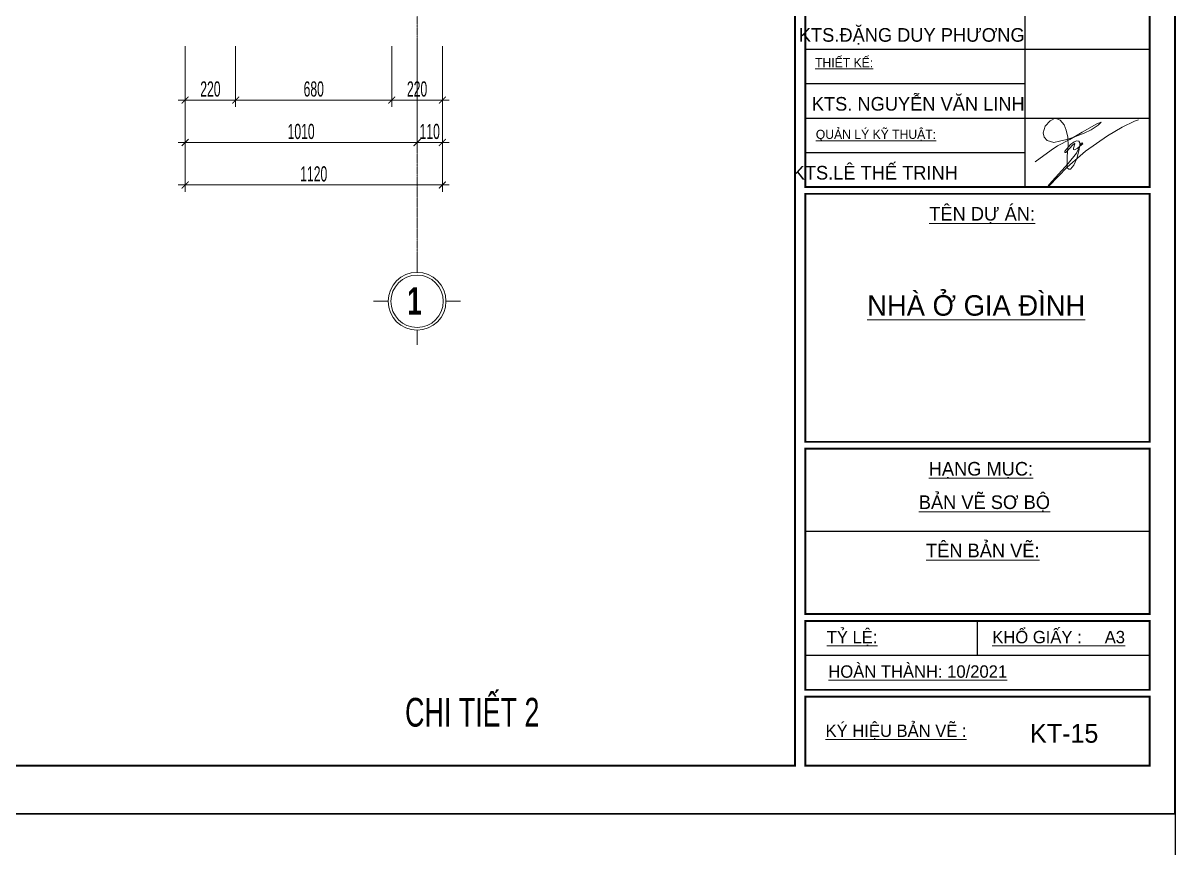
# Model space of a CAD drawing. Header units: millimetres. Extents: x 1336014 to 2939047, y -333549 to -60566.
# Drawn here: x 1389250 to 1394266, y -180029 to -176437 of the extents above; entities that cross this region are included whole.
import ezdxf
from ezdxf.enums import TextEntityAlignment as Align

# ---------------------------------------------------------------- set-up
doc = ezdxf.new("R2010")
doc.units = ezdxf.units.MM
doc.header["$MEASUREMENT"] = 0
doc.linetypes.add('CENTER2', pattern=[1.125, 0.75, -0.125, 0.125, -0.125])
for name, color, linetype, lineweight in [('05.Text', 253, 'Continuous', 18), ('08.Dim', 156, 'Continuous', 15), ('10.truc', 250, 'CENTER2', 20), ('11.Khung bo', 32, 'Continuous', 50), ('12.Khung', 36, 'Continuous', 25)]:
    doc.layers.add(name, color=color, linetype=linetype, lineweight=lineweight)
doc.layers.add('Tpl_Bound', color=1, linetype='Continuous', plot=False)
doc.styles.add('AVANTHB', font='')
doc.styles.add('TT5_Ghi chu 1', font='', dxfattribs={"width": 0.7, "height": 240})
doc.styles.add('TT5_Text Dim', font='hoatbif.shx', dxfattribs={"width": 0.6})
doc.styles.add('VnAvantH', font='')
doc.styles.get('AVANTHB').set_extended_font_data('.VnAvantH', bold=True)
doc.styles.get('TT5_Ghi chu 1').set_extended_font_data('.VnBlackH')
doc.styles.get('VnAvantH').set_extended_font_data('.VnAvantH')
doc.dimstyles.new('TT5_Dim 1-30', dxfattribs={"dimscale": 30, "dimtxt": 2.2, "dimasz": 1, "dimexe": 1, "dimexo": 0, "dimgap": 0.5, "dimtad": 1, "dimdec": 0, "dimzin": 0, "dimdsep": 46, "dimtxsty": 'TT5_Text Dim', "dimblk": 'ARCHTICK', "dimcen": 0, "dimdle": 1, "dimclrd": 256, "dimclre": 256, "dimclrt": 1, "dimadec": 0, "dimazin": 0, "dimtfac": 0.015, "dimtdec": 0, "dimtix": 1, "dimtmove": 2, "dimatfit": 3, "dimfxl": 1, "dimtolj": 1, "dimtzin": 0, "dimlwd": -1, "dimlwe": -1, "dimarcsym": 1})

# ---------------------------------------------------------------- blocks, each defined once
blk = doc.blocks.new('100')
at = {"layer": '05.Text'}
blk.add_lwpolyline([(1899552, -936475), (1899782, -936308), (1899876, -936245), (1900054, -936151), (1900231, -936047), (1900445, -935926), (1900508, -935900), (1900466, -935942), (1900362, -936010), (1900262, -936062), (1900110, -936118), (1900012, -936151), (1899902, -936177), (1899819, -936193), (1899725, -936167), (1899683, -936120), (1899667, -936057), (1899693, -935958), (1899766, -935879), (1899840, -935843), (1899913, -935869), (1899970, -935937), (1900001, -936015), (1900022, -936120), (1900028, -936245), (1900017, -936396), (1900017, -936501), (1900017, -936564), (1900038, -936584), (1900064, -936584), (1900111, -936522), (1900153, -936428), (1900184, -936318), (1900200, -936235), (1900200, -936198), (1900184, -936177), (1900153, -936172), (1900116, -936188), (1900064, -936224), (1899981, -936323), (1899981, -936339), (1899996, -936339), (1900095, -936229), (1900122, -936208), (1900128, -936217), (1900106, -936276), (1900106, -936297), (1900122, -936302), (1900158, -936282), (1900221, -936229), (1900242, -936214), (1900231, -936199), (1900212, -936214), (1900197, -936249), (1900148, -936349), (1900028, -936501), (1899751, -936804), (1899740, -936825), (1899751, -936825), (1900017, -936553), (1900283, -936323), (1900602, -936099), (1900811, -935973), (1900994, -935885), (1901051, -935864), (1901051, -935864)], dxfattribs=at)
blk.add_lwpolyline([(1899552, -936475), (1899782, -936308), (1899876, -936245), (1900054, -936151), (1900231, -936047), (1900445, -935926), (1900508, -935900), (1900466, -935942), (1900362, -936010), (1900262, -936062), (1900110, -936118), (1900012, -936151), (1899902, -936177), (1899819, -936193), (1899725, -936167), (1899683, -936120), (1899667, -936057), (1899693, -935958), (1899766, -935879), (1899840, -935843), (1899913, -935869), (1899970, -935937), (1900001, -936015), (1900022, -936120), (1900028, -936245), (1900017, -936396), (1900017, -936501), (1900017, -936564), (1900038, -936584), (1900064, -936584), (1900111, -936522), (1900153, -936428), (1900184, -936318), (1900200, -936235), (1900200, -936198), (1900184, -936177), (1900153, -936172), (1900116, -936188), (1900064, -936224), (1899981, -936323), (1899981, -936339), (1899996, -936339), (1900095, -936229), (1900122, -936208), (1900128, -936217), (1900106, -936276), (1900106, -936297), (1900122, -936302), (1900158, -936282), (1900221, -936229), (1900242, -936214), (1900231, -936199), (1900212, -936214), (1900197, -936249), (1900148, -936349), (1900028, -936501), (1899751, -936804), (1899740, -936825), (1899751, -936825), (1900017, -936553), (1900283, -936323), (1900602, -936099), (1900811, -935973), (1900994, -935885), (1901051, -935864), (1901051, -935864)], dxfattribs=at)
blk.add_lwpolyline([(1899552, -936475), (1899782, -936308), (1899876, -936245), (1900054, -936151), (1900231, -936047), (1900445, -935926), (1900508, -935900), (1900466, -935942), (1900362, -936010), (1900262, -936062), (1900110, -936118), (1900012, -936151), (1899902, -936177), (1899819, -936193), (1899725, -936167), (1899683, -936120), (1899667, -936057), (1899693, -935958), (1899766, -935879), (1899840, -935843), (1899913, -935869), (1899970, -935937), (1900001, -936015), (1900022, -936120), (1900028, -936245), (1900017, -936396), (1900017, -936501), (1900017, -936564), (1900038, -936584), (1900064, -936584), (1900111, -936522), (1900153, -936428), (1900184, -936318), (1900200, -936235), (1900200, -936198), (1900184, -936177), (1900153, -936172), (1900116, -936188), (1900064, -936224), (1899981, -936323), (1899981, -936339), (1899996, -936339), (1900095, -936229), (1900122, -936208), (1900128, -936217), (1900106, -936276), (1900106, -936297), (1900122, -936302), (1900158, -936282), (1900221, -936229), (1900242, -936214), (1900231, -936199), (1900212, -936214), (1900197, -936249), (1900148, -936349), (1900028, -936501), (1899751, -936804), (1899740, -936825), (1899751, -936825), (1900017, -936553), (1900283, -936323), (1900602, -936099), (1900811, -935973), (1900994, -935885), (1901051, -935864), (1901051, -935864)], dxfattribs=at)
at = {"layer": '11.Khung bo', "const_width": 26.7}
for points in [[(1860913, -945240), (1860913, -916940), (1896063, -916940), (1896063, -945240)], [(1860913, -945240), (1860913, -916940), (1896063, -916940), (1896063, -945240)], [(1860913, -945240), (1860913, -916940), (1896063, -916940), (1896063, -945240)], [(1896213, -936840), (1901213, -936840), (1901213, -929840), (1896213, -929840)], [(1896213, -936840), (1901213, -936840), (1901213, -929840), (1896213, -929840)], [(1896213, -936840), (1901213, -936840), (1901213, -929840), (1896213, -929840)], [(1896213, -940540), (1901213, -940540), (1901213, -936940), (1896213, -936940)], [(1896213, -940540), (1901213, -940540), (1901213, -936940), (1896213, -936940)], [(1896213, -940540), (1901213, -940540), (1901213, -936940), (1896213, -936940)], [(1896213, -943040), (1901213, -943040), (1901213, -940640), (1896213, -940640)], [(1896213, -943040), (1901213, -943040), (1901213, -940640), (1896213, -940640)], [(1896213, -943040), (1901213, -943040), (1901213, -940640), (1896213, -940640)], [(1896213, -944140), (1901213, -944140), (1901213, -943140), (1896213, -943140)], [(1896213, -944140), (1901213, -944140), (1901213, -943140), (1896213, -943140)], [(1896213, -944140), (1901213, -944140), (1901213, -943140), (1896213, -943140)], [(1896213, -945240), (1901213, -945240), (1901213, -944240), (1896213, -944240)], [(1896213, -945240), (1901213, -945240), (1901213, -944240), (1896213, -944240)], [(1896213, -945240), (1901213, -945240), (1901213, -944240), (1896213, -944240)]]:
    blk.add_lwpolyline(points, close=True, dxfattribs=at)
at = {"layer": '12.Khung'}
for p, q in [((1899399, -929840), (1899399, -936840)), ((1899399, -929840), (1899399, -936840)), ((1899399, -929840), (1899399, -936840)), ((1896213, -934840), (1901213, -934840)), ((1896213, -934840), (1901213, -934840)), ((1896213, -934840), (1901213, -934840)), ((1896213, -935340), (1899399, -935340)), ((1896213, -935340), (1899399, -935340)), ((1896213, -935340), (1899399, -935340)), ((1896213, -935840), (1901213, -935840)), ((1896213, -935840), (1901213, -935840)), ((1896213, -935840), (1901213, -935840)), ((1896213, -936340), (1899399, -936340)), ((1896213, -936340), (1899399, -936340)), ((1896213, -936340), (1899399, -936340)), ((1901213, -941840), (1896213, -941840)), ((1901213, -941840), (1896213, -941840)), ((1901213, -941840), (1896213, -941840)), ((1898713, -943640), (1898713, -943140)), ((1898713, -943640), (1898713, -943140)), ((1898713, -943640), (1898713, -943140)), ((1901213, -943640), (1896213, -943640)), ((1901213, -943640), (1896213, -943640)), ((1901213, -943640), (1896213, -943640))]:
    blk.add_line(p, q, dxfattribs=at)
blk.add_lwpolyline([(1901579, -945940), (1901579, -916240), (1859580, -916240), (1859580, -945940)], close=True, dxfattribs=at)
blk.add_lwpolyline([(1901579, -945940), (1901579, -916240), (1859580, -916240), (1859580, -945940)], close=True, dxfattribs=at)
blk.add_lwpolyline([(1901579, -945940), (1901579, -916240), (1859580, -916240), (1859580, -945940)], close=True, dxfattribs=at)
at = {"layer": '05.Text', "style": 'VnAvantH'}
for s, p in [('KTS.§ÆNG DUY PH¦¥NG', (1899398, -934733)), ('KTS. NGUYÔN V¡N LINH', (1899398, -935733)), ('KTS.lª thÕ trinh', (1898428, -936733))]:
    blk.add_text(s, height=198, dxfattribs=at).set_placement(p, align=Align.RIGHT)
for s, height, p in [('%%UthiÕt kÕ:', 132, (1896355, -935102)), ('%%Uqu¶n lý kü thuËt:', 132, (1896366, -936143)), ('%%Utªn Dù ¸N:', 198, (1898013, -937329)), ('%%Unhµ ë gia ®×nh', 297, (1897112, -938709)), ('%%Uh¹ng môc:', 198, (1898005, -941030)), ('%%Uh¹ng môc:', 198, (1898005, -941030)), ('%%Uh¹ng môc:', 198, (1898005, -941030)), ('%%Ub¶n vÏ s¬ bé', 198, (1897861, -941515)), ('%%Ub¶n vÏ s¬ bé', 198, (1897861, -941515)), ('%%Ub¶n vÏ s¬ bé', 198, (1897861, -941515)), ('%%Utªn b¶n vÏ:', 198, (1897966, -942216)), ('%%Utªn b¶n vÏ:', 198, (1897966, -942216)), ('%%Utªn b¶n vÏ:', 198, (1897966, -942216)), ('%%Utû lÖ:', 180, (1896525, -943464)), ('%%UKHæ GIÊY :     A3', 180, (1898928, -943464)), ('%%Uhoµn thµnh: 10/2021', 180, (1896548, -943964)), ('%%Uký hiÖu b¶n vÏ :', 180, (1896508, -944823))]:
    blk.add_text(s, height=height, dxfattribs=at).set_placement(p)
blk = doc.blocks.new('DANHTRUC')
for p, q in [((980383, -947347), (980383, -947137)), ((979963, -947767), (979753, -947767)), ((980803, -947767), (981013, -947767)), ((980383, -948187), (980383, -948397))]:
    blk.add_line(p, q)
for radius in [420, 380]:
    blk.add_circle((980383, -947767), radius)
blk = doc.blocks.new('_ARCHTICK')
at = {"const_width": 0.15}
blk.add_lwpolyline([(-0.5, -0.5), (0.5, 0.5)], dxfattribs=at)
blk = doc.blocks.new('*D127')
at = {"layer": '08.Dim', "transparency": 16777216}
for p, q in [((1389955.6, -176538.5), (1389955.6, -176803)), ((1390175.6, -176538.5), (1390175.6, -176803)), ((1389925.6, -176773), (1390205.6, -176773))]:
    blk.add_line(p, q, dxfattribs=at)
at = {"layer": 'Defpoints', "color": 0, "transparency": 16777216}
for p in [(1389955.6, -176538.5), (1390175.6, -176538.5), (1390175.6, -176773)]:
    blk.add_point(p, dxfattribs=at)
at = {"layer": '08.Dim', "transparency": 16777216, "xscale": 30, "yscale": 30, "zscale": 30, "rotation": 180}
blk.add_blockref('_ARCHTICK', (1389955.6, -176773), dxfattribs=at)
at = {"layer": '08.Dim', "transparency": 16777216, "xscale": 30, "yscale": 30, "zscale": 30}
blk.add_blockref('_ARCHTICK', (1390175.6, -176773), dxfattribs=at)
at = {"layer": '08.Dim', "color": 1, "transparency": 16777216, "insert": (1390065.6, -176725), "char_height": 66, "attachment_point": 5, "style": 'TT5_Text Dim'}
blk.add_mtext('\\A1;220', dxfattribs=at)
blk = doc.blocks.new('*D128')
at = {"layer": '08.Dim', "transparency": 16777216}
for p, q in [((1390175.6, -176538.5), (1390175.6, -176803)), ((1390855.6, -176538.5), (1390855.6, -176803)), ((1390145.6, -176773), (1390885.6, -176773))]:
    blk.add_line(p, q, dxfattribs=at)
at = {"layer": 'Defpoints', "color": 0, "transparency": 16777216}
for p in [(1390175.6, -176538.5), (1390855.6, -176538.5), (1390855.6, -176773)]:
    blk.add_point(p, dxfattribs=at)
at = {"layer": '08.Dim', "transparency": 16777216, "xscale": 30, "yscale": 30, "zscale": 30, "rotation": 180}
blk.add_blockref('_ARCHTICK', (1390175.6, -176773), dxfattribs=at)
at = {"layer": '08.Dim', "transparency": 16777216, "xscale": 30, "yscale": 30, "zscale": 30}
blk.add_blockref('_ARCHTICK', (1390855.6, -176773), dxfattribs=at)
at = {"layer": '08.Dim', "color": 1, "transparency": 16777216, "insert": (1390515.6, -176725), "char_height": 66, "attachment_point": 5, "style": 'TT5_Text Dim'}
blk.add_mtext('\\A1;680', dxfattribs=at)
blk = doc.blocks.new('*D129')
at = {"layer": '08.Dim', "transparency": 16777216}
for p, q in [((1390855.6, -176538.5), (1390855.6, -176803)), ((1391075.6, -176538.5), (1391075.6, -176803)), ((1390825.6, -176773), (1391105.6, -176773))]:
    blk.add_line(p, q, dxfattribs=at)
at = {"layer": 'Defpoints', "color": 0, "transparency": 16777216}
for p in [(1390855.6, -176538.5), (1391075.6, -176538.5), (1391075.6, -176773)]:
    blk.add_point(p, dxfattribs=at)
at = {"layer": '08.Dim', "transparency": 16777216, "xscale": 30, "yscale": 30, "zscale": 30, "rotation": 180}
blk.add_blockref('_ARCHTICK', (1390855.6, -176773), dxfattribs=at)
at = {"layer": '08.Dim', "transparency": 16777216, "xscale": 30, "yscale": 30, "zscale": 30}
blk.add_blockref('_ARCHTICK', (1391075.6, -176773), dxfattribs=at)
at = {"layer": '08.Dim', "color": 1, "transparency": 16777216, "insert": (1390965.6, -176725), "char_height": 66, "attachment_point": 5, "style": 'TT5_Text Dim'}
blk.add_mtext('\\A1;220', dxfattribs=at)
blk = doc.blocks.new('*D130')
at = {"layer": '08.Dim', "transparency": 16777216}
for p, q in [((1389955.6, -176538.5), (1389955.6, -176987.8)), ((1390965.6, -176538.5), (1390965.6, -176987.8)), ((1389925.6, -176957.8), (1390995.6, -176957.8))]:
    blk.add_line(p, q, dxfattribs=at)
at = {"layer": 'Defpoints', "color": 0, "transparency": 16777216}
for p in [(1389955.6, -176538.5), (1390965.6, -176538.5), (1390965.6, -176957.8)]:
    blk.add_point(p, dxfattribs=at)
at = {"layer": '08.Dim', "transparency": 16777216, "xscale": 30, "yscale": 30, "zscale": 30, "rotation": 180}
blk.add_blockref('_ARCHTICK', (1389955.6, -176957.8), dxfattribs=at)
at = {"layer": '08.Dim', "transparency": 16777216, "xscale": 30, "yscale": 30, "zscale": 30}
blk.add_blockref('_ARCHTICK', (1390965.6, -176957.8), dxfattribs=at)
at = {"layer": '08.Dim', "color": 1, "transparency": 16777216, "insert": (1390460.6, -176909.8), "char_height": 66, "attachment_point": 5, "style": 'TT5_Text Dim'}
blk.add_mtext('\\A1;1010', dxfattribs=at)
blk = doc.blocks.new('*D131')
at = {"layer": '08.Dim', "transparency": 16777216}
for p, q in [((1390965.6, -176538.5), (1390965.6, -176987.8)), ((1391075.6, -176538.5), (1391075.6, -176987.8)), ((1390965.6, -176957.8), (1390935.6, -176957.8)), ((1390965.6, -176957.8), (1391075.6, -176957.8)), ((1391075.6, -176957.8), (1391105.6, -176957.8))]:
    blk.add_line(p, q, dxfattribs=at)
at = {"layer": 'Defpoints', "color": 0, "transparency": 16777216}
for p in [(1390965.6, -176538.5), (1391075.6, -176538.5), (1391075.6, -176957.8)]:
    blk.add_point(p, dxfattribs=at)
at = {"layer": '08.Dim', "transparency": 16777216, "xscale": 30, "yscale": 30, "zscale": 30}
blk.add_blockref('_ARCHTICK', (1390965.6, -176957.8), dxfattribs=at)
at = {"layer": '08.Dim', "transparency": 16777216, "xscale": 30, "yscale": 30, "zscale": 30, "rotation": 180}
blk.add_blockref('_ARCHTICK', (1391075.6, -176957.8), dxfattribs=at)
at = {"layer": '08.Dim', "color": 1, "transparency": 16777216, "insert": (1391020.6, -176909.8), "char_height": 66, "attachment_point": 5, "style": 'TT5_Text Dim'}
blk.add_mtext('\\A1;110', dxfattribs=at)
blk = doc.blocks.new('*D132')
at = {"layer": '08.Dim', "transparency": 16777216}
for p, q in [((1389955.6, -176538.5), (1389955.6, -177172.6)), ((1391075.6, -176538.5), (1391075.6, -177172.6)), ((1389925.6, -177142.6), (1391105.6, -177142.6))]:
    blk.add_line(p, q, dxfattribs=at)
at = {"layer": 'Defpoints', "color": 0, "transparency": 16777216}
for p in [(1389955.6, -176538.5), (1391075.6, -176538.5), (1391075.6, -177142.6)]:
    blk.add_point(p, dxfattribs=at)
at = {"layer": '08.Dim', "transparency": 16777216, "xscale": 30, "yscale": 30, "zscale": 30, "rotation": 180}
blk.add_blockref('_ARCHTICK', (1389955.6, -177142.6), dxfattribs=at)
at = {"layer": '08.Dim', "transparency": 16777216, "xscale": 30, "yscale": 30, "zscale": 30}
blk.add_blockref('_ARCHTICK', (1391075.6, -177142.6), dxfattribs=at)
at = {"layer": '08.Dim', "color": 1, "transparency": 16777216, "insert": (1390515.6, -177094.6), "char_height": 66, "attachment_point": 5, "style": 'TT5_Text Dim'}
blk.add_mtext('\\A1;1120', dxfattribs=at)

msp = doc.modelspace()

# ---------------------------------------------------------------- linework, layer by layer
at = {"layer": '10.truc'}
msp.add_line((1390965.6, -171181), (1390965.6, -177460), dxfattribs=at)
at = {"layer": 'Tpl_Bound', "color": 1}
msp.add_lwpolyline([(1381665.9, -179880.9), (1381665.9, -170971), (1394265.8, -170971), (1394265.8, -179880.9)], close=True, dxfattribs=at)

# ---------------------------------------------------------------- block references
at = {"layer": '05.Text'}
for name, p, xscale, yscale, zscale in [('100', (823792, 103901), 0.3, 0.3, 0.3), ('100', (464476, 287149), 0.5, 0.5, 0.5), ('DANHTRUC', (1096850.6, 106681), 0.3, 0.3, 0.3)]:
    msp.add_blockref(name, p, dxfattribs=dict(at, xscale=xscale, yscale=yscale, zscale=zscale))

# ---------------------------------------------------------------- texts
at = {"layer": '05.Text', "width": 0.7}
for s, height, style, p in [('1', 120, 'AVANTHB', (1390923.1, -177707.6)), ('chi tiÕt 2', 125, 'TT5_Ghi chu 1', (1390913.2, -179501))]:
    msp.add_text(s, height=height, dxfattribs=dict(at, style=style)).set_placement(p)
at = {"layer": '05.Text', "style": 'VnAvantH'}
msp.add_text('KT-15', height=81.67, dxfattribs=at).set_placement((1393932.2, -179571.2), align=Align.RIGHT)

# ---------------------------------------------------------------- dimensions: what is measured, and where the dimension line sits
at = {"layer": '08.Dim'}
for base, p1, p2, picture, middle in [((1390175.6, -176773), (1389955.6, -176538.5), (1390175.6, -176538.5), '*D127', (1390065.6, -176725)), ((1390965.6, -176957.8), (1389955.6, -176538.5), (1390965.6, -176538.5), '*D130', (1390460.6, -176909.8)), ((1391075.6, -177142.6), (1389955.6, -176538.5), (1391075.6, -176538.5), '*D132', (1390515.6, -177094.6)), ((1390855.6, -176773), (1390175.6, -176538.5), (1390855.6, -176538.5), '*D128', (1390515.6, -176725)), ((1391075.6, -176773), (1390855.6, -176538.5), (1391075.6, -176538.5), '*D129', (1390965.6, -176725)), ((1391075.6, -176957.8), (1390965.6, -176538.5), (1391075.6, -176538.5), '*D131', (1391020.6, -176909.8))]:
    dim = msp.add_linear_dim(base=base, p1=p1, p2=p2, dimstyle='TT5_Dim 1-30', dxfattribs=at)
    dim.commit()
    dim.dimension.update_dxf_attribs({"geometry": picture, "text_midpoint": middle})

doc.saveas('drawing.dxf')
